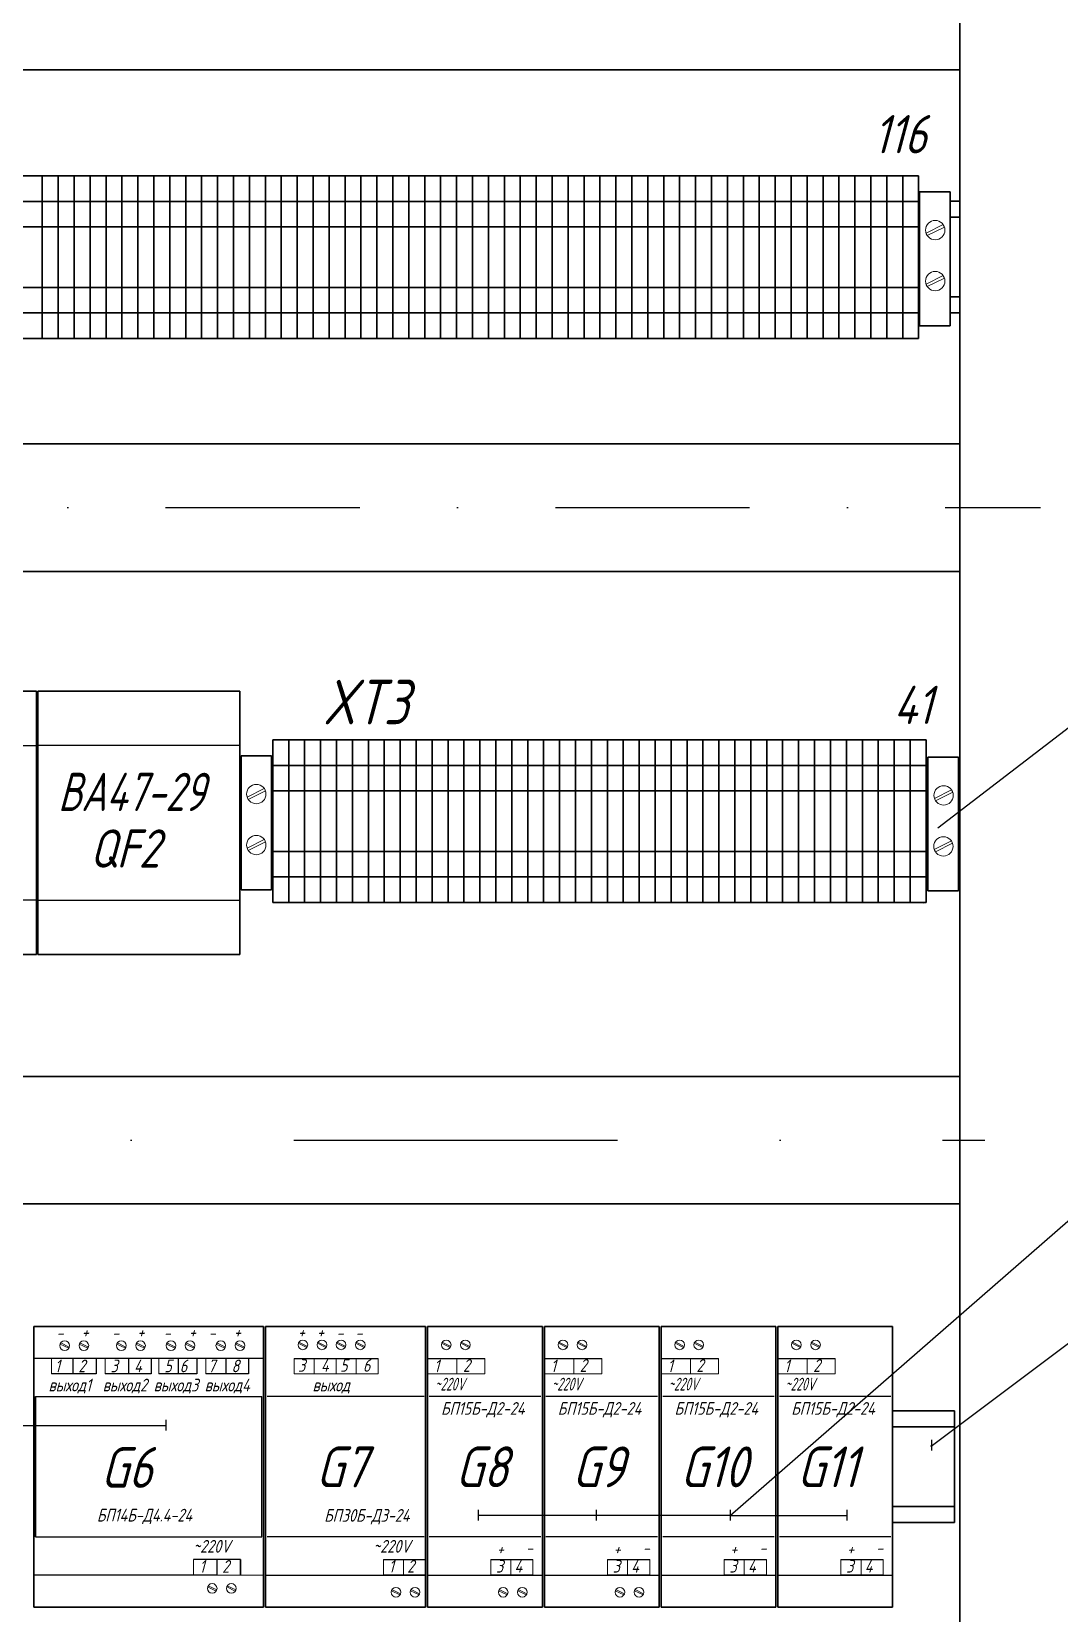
# Model space of a CAD drawing. Header units: millimetres. Extents: x 1012 to 5632, y 4 to 1530.
# Drawn here: x 1236.3 to 1316.9, y 441.6 to 565.6 of the extents above; entities that cross this region are included whole.
import ezdxf

# ---------------------------------------------------------------- set-up
doc = ezdxf.new("R2010")
doc.units = ezdxf.units.MM
doc.linetypes.add('DASHDOTX2', pattern=[50.8, 25.4, -12.7, 0, -12.7])
doc.layers.add('АСУТП', color=7, linetype='Continuous')
doc.layers.add('ссылки', color=7, linetype='Continuous')
doc.styles.add('GOST тип А', font='GOST_A.TTF', dxfattribs={"oblique": 15})
doc.styles.get("Standard").update_dxf_attribs({"font": 'GOST_A.TTF', "width": 0.8, "oblique": 15, "height": 3})

msp = doc.modelspace()

# ---------------------------------------------------------------- linework, layer by layer
at = {"color": 7, "lineweight": 30}
for p, q in [((1309.0824, 624.544), (1309.0824, 377.7865)), ((1157.8324, 562.6544), (1309.0824, 562.6544)), ((1305.8655, 554.3263), (1202.1155, 554.3263)), ((1237.1155, 541.5763), (1237.1155, 554.3263)), ((1237.1155, 541.5763), (1237.1155, 554.3263)), ((1238.3655, 541.5763), (1238.3655, 554.3263)), ((1238.3655, 541.5763), (1238.3655, 554.3263)), ((1239.6155, 541.5763), (1239.6155, 554.3263)), ((1239.6155, 541.5763), (1239.6155, 554.3263)), ((1240.8655, 541.5763), (1240.8655, 554.3263)), ((1240.8655, 541.5763), (1240.8655, 554.3263)), ((1242.1155, 541.5763), (1242.1155, 554.3263)), ((1242.1155, 541.5763), (1242.1155, 554.3263)), ((1242.1155, 541.5763), (1242.1155, 554.3263)), ((1243.3655, 541.5763), (1243.3655, 554.3263)), ((1243.3655, 541.5763), (1243.3655, 554.3263)), ((1243.3655, 541.5763), (1243.3655, 554.3263)), ((1244.6155, 541.5763), (1244.6155, 554.3263)), ((1244.6155, 541.5763), (1244.6155, 554.3263)), ((1245.8655, 541.5763), (1245.8655, 554.3263)), ((1245.8655, 541.5763), (1245.8655, 554.3263)), ((1247.1155, 541.5763), (1247.1155, 554.3263)), ((1247.1155, 541.5763), (1247.1155, 554.3263)), ((1248.3655, 541.5763), (1248.3655, 554.3263)), ((1248.3655, 541.5763), (1248.3655, 554.3263)), ((1249.6155, 541.5763), (1249.6155, 554.3263)), ((1249.6155, 541.5763), (1249.6155, 554.3263)), ((1250.8655, 541.5763), (1250.8655, 554.3263)), ((1250.8655, 541.5763), (1250.8655, 554.3263)), ((1252.1155, 541.5763), (1252.1155, 554.3263)), ((1252.1155, 541.5763), (1252.1155, 554.3263)), ((1253.3655, 541.5763), (1253.3655, 554.3263)), ((1253.3655, 541.5763), (1253.3655, 554.3263)), ((1254.6155, 541.5763), (1254.6155, 554.3263)), ((1254.6155, 541.5763), (1254.6155, 554.3263)), ((1255.8655, 541.5763), (1255.8655, 554.3263)), ((1255.8655, 541.5763), (1255.8655, 554.3263)), ((1257.1155, 541.5763), (1257.1155, 554.3263)), ((1257.1155, 541.5763), (1257.1155, 554.3263)), ((1257.1155, 541.5763), (1257.1155, 554.3263)), ((1258.3655, 541.5763), (1258.3655, 554.3263)), ((1258.3655, 541.5763), (1258.3655, 554.3263)), ((1258.3655, 541.5763), (1258.3655, 554.3263)), ((1259.6155, 541.5763), (1259.6155, 554.3263)), ((1259.6155, 541.5763), (1259.6155, 554.3263)), ((1260.8655, 541.5763), (1260.8655, 554.3263)), ((1260.8655, 541.5763), (1260.8655, 554.3263)), ((1262.1155, 541.5763), (1262.1155, 554.3263)), ((1262.1155, 541.5763), (1262.1155, 554.3263)), ((1263.3655, 541.5763), (1263.3655, 554.3263)), ((1263.3655, 541.5763), (1263.3655, 554.3263)), ((1264.6155, 541.5763), (1264.6155, 554.3263)), ((1264.6155, 541.5763), (1264.6155, 554.3263)), ((1265.8655, 541.5763), (1265.8655, 554.3263)), ((1265.8655, 541.5763), (1265.8655, 554.3263)), ((1267.1155, 541.5763), (1267.1155, 554.3263)), ((1267.1155, 541.5763), (1267.1155, 554.3263)), ((1268.3655, 541.5763), (1268.3655, 554.3263)), ((1268.3655, 541.5763), (1268.3655, 554.3263)), ((1269.6155, 541.5763), (1269.6155, 554.3263)), ((1269.6155, 541.5763), (1269.6155, 554.3263)), ((1270.8655, 541.5763), (1270.8655, 554.3263)), ((1270.8655, 541.5763), (1270.8655, 554.3263)), ((1272.1155, 541.5763), (1272.1155, 554.3263)), ((1272.1155, 541.5763), (1272.1155, 554.3263)), ((1272.1155, 541.5763), (1272.1155, 554.3263)), ((1273.3655, 541.5763), (1273.3655, 554.3263)), ((1273.3655, 541.5763), (1273.3655, 554.3263)), ((1273.3655, 541.5763), (1273.3655, 554.3263)), ((1274.6155, 541.5763), (1274.6155, 554.3263)), ((1274.6155, 541.5763), (1274.6155, 554.3263)), ((1275.8655, 541.5763), (1275.8655, 554.3263)), ((1275.8655, 541.5763), (1275.8655, 554.3263)), ((1277.1155, 541.5763), (1277.1155, 554.3263)), ((1278.3655, 541.5763), (1278.3655, 554.3263)), ((1279.6155, 541.5763), (1279.6155, 554.3263)), ((1280.8655, 541.5763), (1280.8655, 554.3263)), ((1282.1155, 541.5763), (1282.1155, 554.3263)), ((1283.3655, 541.5763), (1283.3655, 554.3263)), ((1284.6155, 541.5763), (1284.6155, 554.3263)), ((1285.8655, 541.5763), (1285.8655, 554.3263)), ((1287.1155, 541.5763), (1287.1155, 554.3263)), ((1288.3655, 541.5763), (1288.3655, 554.3263)), ((1289.6155, 541.5763), (1289.6155, 554.3263)), ((1290.8655, 541.5763), (1290.8655, 554.3263)), ((1292.1155, 541.5763), (1292.1155, 554.3263)), ((1293.3655, 541.5763), (1293.3655, 554.3263)), ((1294.6155, 541.5763), (1294.6155, 554.3263)), ((1295.8655, 541.5763), (1295.8655, 554.3263)), ((1297.1155, 541.5763), (1297.1155, 554.3263)), ((1298.3655, 541.5763), (1298.3655, 554.3263)), ((1299.6155, 541.5763), (1299.6155, 554.3263)), ((1300.8655, 541.5763), (1300.8655, 554.3263)), ((1302.1155, 541.5763), (1302.1155, 554.3263)), ((1303.3655, 541.5763), (1303.3655, 554.3263)), ((1304.6155, 541.5763), (1304.6155, 554.3263)), ((1305.8655, 541.5763), (1305.8655, 554.3263)), ((1305.8655, 552.3263), (1160.8761, 552.3263)), ((1308.3353, 553.0763), (1305.9279, 553.0763)), ((1305.9279, 542.5763), (1305.9279, 553.0763)), ((1308.3353, 542.5763), (1308.3353, 553.0763)), ((1309.109, 552.3502), (1308.3353, 552.3502)), ((1309.109, 551.1002), (1308.3353, 551.1002)), ((1305.8655, 550.3263), (1160.8761, 550.3263)), ((1160.8761, 545.5763), (1305.8655, 545.5763)), ((1309.109, 544.8502), (1308.3353, 544.8502)), ((1160.8761, 543.5763), (1305.8655, 543.5763)), ((1309.109, 543.6002), (1308.3353, 543.6002)), ((1308.3353, 542.5763), (1305.9353, 542.5763)), ((1202.1155, 541.5763), (1305.8655, 541.5763)), ((1157.8324, 533.3122), (1309.0824, 533.3122)), ((1157.8324, 523.3122), (1309.0824, 523.3122)), ((1232.1605, 513.9135), (1236.6605, 513.9135)), ((1236.6605, 513.9135), (1236.6605, 493.2632)), ((1236.6605, 513.9135), (1236.6605, 493.2632)), ((1236.7676, 513.9135), (1236.7676, 493.2632)), ((1252.612, 513.9135), (1236.7676, 513.9135)), ((1252.612, 493.2632), (1252.612, 513.9135)), ((1255.1969, 497.3443), (1255.1969, 510.0943)), ((1255.1969, 510.0943), (1306.4469, 510.0943)), ((1256.4469, 497.3443), (1256.4469, 510.0943)), ((1257.6969, 497.3443), (1257.6969, 510.0943)), ((1258.9469, 497.3443), (1258.9469, 510.0943)), ((1260.1969, 497.3443), (1260.1969, 510.0943)), ((1261.4469, 497.3443), (1261.4469, 510.0943)), ((1262.6969, 497.3443), (1262.6969, 510.0943)), ((1263.9469, 497.3443), (1263.9469, 510.0943)), ((1265.1969, 497.3443), (1265.1969, 510.0943)), ((1266.4469, 497.3443), (1266.4469, 510.0943)), ((1267.6969, 497.3443), (1267.6969, 510.0943)), ((1268.9469, 497.3443), (1268.9469, 510.0943)), ((1270.1969, 497.3443), (1270.1969, 510.0943)), ((1271.4469, 497.3443), (1271.4469, 510.0943)), ((1272.6969, 497.3443), (1272.6969, 510.0943)), ((1273.9469, 497.3443), (1273.9469, 510.0943)), ((1275.1969, 497.3443), (1275.1969, 510.0943)), ((1276.4469, 497.3443), (1276.4469, 510.0943)), ((1277.6969, 497.3443), (1277.6969, 510.0943)), ((1278.9469, 497.3443), (1278.9469, 510.0943)), ((1280.1969, 497.3443), (1280.1969, 510.0943)), ((1281.4469, 497.3443), (1281.4469, 510.0943)), ((1282.6969, 497.3443), (1282.6969, 510.0943)), ((1283.9469, 497.3443), (1283.9469, 510.0943)), ((1285.1969, 497.3443), (1285.1969, 510.0943)), ((1286.4469, 497.3443), (1286.4469, 510.0943)), ((1286.4469, 497.3443), (1286.4469, 510.0943)), ((1287.6969, 497.3443), (1287.6969, 510.0943)), ((1287.6969, 497.3443), (1287.6969, 510.0943)), ((1288.9469, 497.3443), (1288.9469, 510.0943)), ((1288.9469, 497.3443), (1288.9469, 510.0943)), ((1290.1969, 497.3443), (1290.1969, 510.0943)), ((1290.1969, 497.3443), (1290.1969, 510.0943)), ((1291.4469, 497.3443), (1291.4469, 510.0943)), ((1291.4469, 497.3443), (1291.4469, 510.0943)), ((1292.6969, 497.3443), (1292.6969, 510.0943)), ((1292.6969, 497.3443), (1292.6969, 510.0943)), ((1293.9469, 497.3443), (1293.9469, 510.0943)), ((1295.1969, 497.3443), (1295.1969, 510.0943)), ((1296.4469, 497.3443), (1296.4469, 510.0943)), ((1297.6969, 497.3443), (1297.6969, 510.0943)), ((1298.9469, 497.3443), (1298.9469, 510.0943)), ((1300.1969, 497.3443), (1300.1969, 510.0943)), ((1301.4469, 497.3443), (1301.4469, 510.0943)), ((1302.6969, 497.3443), (1302.6969, 510.0943)), ((1303.9469, 497.3443), (1303.9469, 510.0943)), ((1305.1969, 497.3443), (1305.1969, 510.0943)), ((1306.4469, 497.3443), (1306.4469, 510.0943)), ((1252.7075, 498.3443), (1252.7075, 508.8443)), ((1252.7075, 508.8443), (1255.1075, 508.8443)), ((1252.7075, 498.3443), (1252.7075, 508.8443)), ((1252.7075, 508.8443), (1255.1075, 508.8443)), ((1255.1075, 498.3443), (1255.1075, 508.8443)), ((1306.5823, 498.2399), (1306.5823, 508.7399)), ((1306.5823, 498.2399), (1306.5823, 508.7399)), ((1308.9823, 508.7399), (1306.5823, 508.7399)), ((1308.9823, 498.2399), (1308.9823, 508.7399)), ((1252.7209, 508.5713), (1252.612, 508.5713)), ((1252.7107, 508.5713), (1252.612, 508.5713)), ((1306.4469, 508.0943), (1255.2075, 508.0943)), ((1236.7694, 507.3213), (1236.6605, 507.3213)), ((1236.7694, 507.3213), (1236.6605, 507.3213)), ((1252.7209, 507.3213), (1252.612, 507.3213)), ((1252.7075, 507.3213), (1252.612, 507.3213)), ((1236.7694, 506.0713), (1236.6605, 506.0713)), ((1236.7694, 506.0713), (1236.6605, 506.0713)), ((1306.4469, 506.0943), (1255.2075, 506.0943)), ((1255.2075, 501.3443), (1306.4469, 501.3443)), ((1252.7209, 501.0713), (1252.612, 501.0713)), ((1252.7075, 501.0713), (1252.612, 501.0713)), ((1236.7694, 499.8213), (1236.6605, 499.8213)), ((1236.7694, 499.8213), (1236.6605, 499.8213)), ((1252.7209, 499.8213), (1252.612, 499.8213)), ((1252.7075, 499.8213), (1252.612, 499.8213)), ((1255.2075, 499.3443), (1306.4469, 499.3443)), ((1236.7694, 498.5713), (1236.6605, 498.5713)), ((1236.7694, 498.5713), (1236.6605, 498.5713)), ((1252.7075, 498.3443), (1255.1075, 498.3443)), ((1252.7075, 498.3443), (1255.1075, 498.3443)), ((1308.9823, 498.2399), (1306.5823, 498.2399)), ((1255.1969, 497.3443), (1306.4469, 497.3443)), ((1236.6605, 493.2632), (1232.1605, 493.2632)), ((1236.7676, 493.2632), (1252.612, 493.2632)), ((1157.8324, 483.694), (1284.0824, 483.694)), ((1157.8324, 483.694), (1309.0824, 483.694)), ((1157.8324, 473.694), (1284.0824, 473.694)), ((1157.8324, 473.694), (1284.0824, 473.694)), ((1157.8324, 473.694), (1309.0824, 473.694)), ((1236.4652, 442.0795), (1236.4652, 464.0795)), ((1236.4652, 442.0795), (1236.4652, 464.0795)), ((1236.4652, 464.0795), (1254.4652, 464.0795)), ((1254.4652, 464.0795), (1254.4652, 442.0795)), ((1254.6225, 464.0795), (1267.1886, 464.0795)), ((1254.6225, 442.0795), (1254.6225, 464.0795)), ((1267.1886, 464.0795), (1267.1886, 442.0795)), ((1267.3459, 464.0795), (1276.3459, 464.0795)), ((1267.3459, 442.0795), (1267.3459, 464.0795)), ((1276.3459, 464.0795), (1276.3459, 442.0795)), ((1276.5032, 464.0795), (1285.5032, 464.0795)), ((1276.5032, 442.0795), (1276.5032, 464.0795)), ((1285.5032, 464.0795), (1285.5032, 442.0795)), ((1285.6605, 464.0795), (1294.6605, 464.0795)), ((1285.6605, 442.0795), (1285.6605, 464.0795)), ((1294.6605, 464.0795), (1294.6605, 442.0795)), ((1294.8178, 464.0795), (1303.8178, 464.0795)), ((1294.8178, 442.0795), (1294.8178, 464.0795)), ((1303.8178, 464.0795), (1303.8178, 442.0795)), ((1308.6756, 457.4545), (1303.8178, 457.4545)), ((1308.6756, 457.4545), (1308.6756, 448.7045)), ((1308.6756, 456.2045), (1303.8178, 456.2045)), ((1308.6756, 449.9545), (1303.8178, 449.9545)), ((1308.6756, 448.7045), (1303.8178, 448.7045)), ((1254.4652, 442.0795), (1236.4652, 442.0795)), ((1267.1886, 442.0795), (1254.6225, 442.0795)), ((1276.3459, 442.0795), (1267.3459, 442.0795)), ((1285.5032, 442.0795), (1276.5032, 442.0795)), ((1294.6605, 442.0795), (1285.6605, 442.0795)), ((1303.8178, 442.0795), (1294.8178, 442.0795))]:
    msp.add_line(p, q, dxfattribs=at)
at = {"color": 7}
for p, q in [((1160.8655, 554.3263), (1262.1155, 554.3263)), ((1308.3353, 553.0763), (1305.9279, 553.0763)), ((1308.282, 553.0763), (1305.9279, 553.0763)), ((1307.3572, 503.1953), (1332.102, 522.1631)), ((1255.1969, 510.0943), (1306.4469, 510.0943)), ((1255.1969, 510.0943), (1270.1969, 510.0943)), ((1255.1969, 510.0943), (1270.1969, 510.0943)), ((1255.1969, 510.0943), (1270.1969, 510.0943)), ((1270.1969, 510.0943), (1270.1969, 510.0943)), ((1232.1605, 509.6635), (1236.6605, 509.6635)), ((1252.612, 509.6635), (1236.7676, 509.6635)), ((1255.1075, 508.8443), (1252.7075, 508.8443)), ((1255.1075, 508.8443), (1252.7075, 508.8443)), ((1236.6605, 497.5132), (1232.1605, 497.5132)), ((1236.7676, 497.5132), (1252.612, 497.5132)), ((1255.1969, 497.3443), (1270.1969, 497.3443)), ((1270.1969, 497.3443), (1270.1969, 497.3443)), ((1306.2444, 497.2399), (1306.2444, 497.2399)), ((1291.0661, 449.25), (1331.5, 484.5)), ((1306.8572, 454.6953), (1332.102, 473.6631)), ((1254.4652, 461.5795), (1236.4652, 461.5795)), ((1239.5118, 461.5795), (1239.5118, 460.3637)), ((1241.3537, 461.5795), (1241.3537, 460.3637)), ((1243.8784, 461.5795), (1243.8784, 460.3637)), ((1245.6571, 461.5795), (1245.6571, 460.3637)), ((1247.7767, 461.5795), (1247.7767, 460.3637)), ((1249.2521, 461.5795), (1249.2521, 460.3637)), ((1251.5269, 461.5795), (1251.5269, 460.3637)), ((1253.3056, 461.5795), (1253.3056, 460.3637)), ((1256.8663, 461.5795), (1263.4527, 461.5795)), ((1256.8663, 461.5795), (1263.4527, 461.5795)), ((1256.8663, 461.5795), (1263.4527, 461.5795)), ((1256.8663, 461.5795), (1263.4527, 461.5795)), ((1267.3459, 461.5795), (1271.8459, 461.5795)), ((1267.3459, 461.5795), (1271.8459, 461.5795)), ((1276.5032, 461.5795), (1281.0032, 461.5795)), ((1276.5032, 461.5795), (1281.0032, 461.5795)), ((1285.6605, 461.5795), (1290.1605, 461.5795)), ((1285.6605, 461.5795), (1290.1605, 461.5795)), ((1294.8178, 461.5795), (1299.3178, 461.5795)), ((1294.8178, 461.5795), (1299.3178, 461.5795)), ((1239.5118, 460.3637), (1237.8315, 460.3637)), ((1241.3537, 460.3637), (1239.5118, 460.3637)), ((1243.8784, 460.3637), (1242.0366, 460.3637)), ((1245.6571, 460.3637), (1243.8784, 460.3637)), ((1248.0935, 460.3637), (1246.2516, 460.3637)), ((1249.2521, 460.3637), (1248.0935, 460.3637)), ((1251.5269, 460.3637), (1249.9351, 460.3637)), ((1253.3056, 460.3637), (1251.5269, 460.3637)), ((1236.5902, 458.5795), (1236.5902, 447.5795)), ((1236.5902, 447.5795), (1236.5902, 458.5795)), ((1236.5902, 458.5795), (1254.3402, 458.5795)), ((1254.3402, 447.5795), (1254.3402, 458.5795)), ((1267.0636, 458.5795), (1254.7475, 458.5795)), ((1276.2209, 458.5795), (1267.4709, 458.5795)), ((1285.3782, 458.5795), (1276.6282, 458.5795)), ((1294.5355, 458.5795), (1285.7855, 458.5795)), ((1303.6928, 458.5795), (1294.9428, 458.5795)), ((1246.8203, 456.7724), (1246.8203, 455.9359)), ((1186.2398, 456.3146), (1246.8166, 456.3146)), ((1306.8572, 454.6953), (1306.8572, 454.739)), ((1306.8572, 454.739), (1306.8572, 454.6555)), ((1306.8572, 454.6953), (1306.8572, 454.739)), ((1306.8572, 454.739), (1306.8572, 454.6471)), ((1306.8572, 454.6953), (1306.8572, 454.7251)), ((1306.8572, 454.7251), (1306.8572, 454.6471)), ((1306.8572, 454.6953), (1306.8572, 454.6953)), ((1306.8572, 454.6953), (1306.8572, 454.6953)), ((1306.8608, 455.1968), (1306.8608, 454.3603)), ((1271.3198, 449.7078), (1271.3198, 448.8713)), ((1291.0698, 449.2529), (1271.3198, 449.2529)), ((1280.5698, 449.7078), (1280.5698, 448.8713)), ((1291.0698, 449.7078), (1291.0698, 448.8713)), ((1291.0698, 449.2532), (1300.2271, 449.2532)), ((1300.2271, 449.7078), (1300.2271, 448.8713)), ((1236.5902, 447.5795), (1254.3402, 447.5795)), ((1267.0636, 447.5795), (1254.7475, 447.5795)), ((1276.2209, 447.5795), (1267.4709, 447.5795)), ((1285.3782, 447.5795), (1276.6282, 447.5795)), ((1294.5355, 447.5795), (1285.7855, 447.5795)), ((1303.6928, 447.5795), (1294.9428, 447.5795)), ((1250.8241, 445.7953), (1248.9823, 445.7953)), ((1252.666, 445.7953), (1250.8241, 445.7953)), ((1250.8241, 444.5795), (1250.8241, 445.7953)), ((1252.666, 445.7953), (1252.666, 444.5795)), ((1252.666, 444.5795), (1252.666, 445.7953)), ((1263.8813, 445.8087), (1267.1973, 445.8087)), ((1264.6553, 445.8087), (1267.1973, 445.8087)), ((1264.6553, 445.8087), (1267.1973, 445.8087)), ((1264.6553, 445.8087), (1267.1973, 445.8087)), ((1272.2933, 445.8087), (1275.6094, 445.8087)), ((1273.0673, 445.8087), (1275.6094, 445.8087)), ((1273.0673, 445.8087), (1275.6094, 445.8087)), ((1273.0673, 445.8087), (1275.6094, 445.8087)), ((1281.4506, 445.8087), (1284.7667, 445.8087)), ((1282.2246, 445.8087), (1284.7667, 445.8087)), ((1282.2246, 445.8087), (1284.7667, 445.8087)), ((1282.2246, 445.8087), (1284.7667, 445.8087)), ((1290.6079, 445.8087), (1293.9239, 445.8087)), ((1291.3819, 445.8087), (1293.9239, 445.8087)), ((1291.3819, 445.8087), (1293.9239, 445.8087)), ((1291.3819, 445.8087), (1293.9239, 445.8087)), ((1299.7652, 445.8087), (1303.0812, 445.8087)), ((1300.5392, 445.8087), (1303.0812, 445.8087)), ((1300.5392, 445.8087), (1303.0812, 445.8087)), ((1300.5392, 445.8087), (1303.0812, 445.8087)), ((1250.8241, 444.5795), (1236.4652, 444.5795)), ((1254.6225, 444.5795), (1267.1886, 444.5795)), ((1267.3459, 444.5795), (1276.3459, 444.5795)), ((1276.5032, 444.5795), (1285.5032, 444.5795)), ((1285.6605, 444.5795), (1294.6605, 444.5795)), ((1290.6079, 444.5929), (1293.9239, 444.5929)), ((1294.8178, 444.5795), (1303.8178, 444.5795)), ((1299.7652, 444.5929), (1303.0812, 444.5929))]:
    msp.add_line(p, q, dxfattribs=at)
at = {"color": 7, "linetype": 'Continuous', "lineweight": 0}
for p, q in [((1306.445, 549.8332), (1307.791, 550.5039)), ((1306.537, 549.6488), (1307.8829, 550.3194)), ((1306.445, 545.8332), (1307.791, 546.5039)), ((1306.537, 545.6488), (1307.8829, 546.3194)), ((1253.1886, 505.6012), (1254.5345, 506.2719)), ((1253.1886, 505.6012), (1254.5345, 506.2719)), ((1253.2805, 505.4168), (1254.6265, 506.0874)), ((1253.2805, 505.4168), (1254.6265, 506.0874)), ((1307.1044, 505.4968), (1308.4503, 506.1674)), ((1307.1963, 505.3124), (1308.5423, 505.983)), ((1253.1886, 501.6012), (1254.5345, 502.2719)), ((1253.1886, 501.6012), (1254.5345, 502.2719)), ((1253.2805, 501.4168), (1254.6265, 502.0874)), ((1253.2805, 501.4168), (1254.6265, 502.0874)), ((1307.0866, 501.4968), (1308.4325, 502.1674)), ((1307.1785, 501.3124), (1308.5244, 501.983)), ((1239.2385, 462.462), (1238.5656, 462.7973)), ((1239.2385, 462.462), (1238.5656, 462.7973)), ((1240.7385, 462.462), (1240.0656, 462.7973)), ((1240.7385, 462.462), (1240.0656, 462.7973)), ((1243.6837, 462.462), (1243.0108, 462.7973)), ((1243.6837, 462.462), (1243.0108, 462.7973)), ((1245.1837, 462.462), (1244.5108, 462.7973)), ((1245.1837, 462.462), (1244.5108, 462.7973)), ((1247.5677, 462.462), (1246.8947, 462.7973)), ((1247.5677, 462.462), (1246.8947, 462.7973)), ((1249.0677, 462.462), (1248.3947, 462.7973)), ((1249.0677, 462.462), (1248.3947, 462.7973)), ((1251.4818, 462.462), (1250.8088, 462.7973)), ((1251.4818, 462.462), (1250.8088, 462.7973)), ((1252.9818, 462.462), (1252.3088, 462.7973)), ((1252.9818, 462.462), (1252.3088, 462.7973)), ((1257.8714, 462.4273), (1257.1984, 462.7627)), ((1257.8714, 462.4273), (1257.1984, 462.7627)), ((1257.9173, 462.5196), (1257.2444, 462.8549)), ((1257.9173, 462.5196), (1257.2444, 462.8549)), ((1259.3714, 462.4273), (1258.6984, 462.7627)), ((1259.3714, 462.4273), (1258.6984, 462.7627)), ((1259.4173, 462.5196), (1258.7444, 462.8549)), ((1259.4173, 462.5196), (1258.7444, 462.8549)), ((1260.8714, 462.4273), (1260.1984, 462.7627)), ((1260.8714, 462.4273), (1260.1984, 462.7627)), ((1260.9173, 462.5196), (1260.2444, 462.8549)), ((1260.9173, 462.5196), (1260.2444, 462.8549)), ((1262.3714, 462.4273), (1261.6984, 462.7627)), ((1262.3714, 462.4273), (1261.6984, 462.7627)), ((1262.4173, 462.5196), (1261.7444, 462.8549)), ((1262.4173, 462.5196), (1261.7444, 462.8549)), ((1269.1161, 462.4273), (1268.4432, 462.7627)), ((1269.1161, 462.4273), (1268.4432, 462.7627)), ((1269.1621, 462.5196), (1268.4891, 462.8549)), ((1269.1621, 462.5196), (1268.4891, 462.8549)), ((1270.6161, 462.4273), (1269.9432, 462.7627)), ((1270.6161, 462.4273), (1269.9432, 462.7627)), ((1270.6621, 462.5196), (1269.9891, 462.8549)), ((1270.6621, 462.5196), (1269.9891, 462.8549)), ((1278.2734, 462.4273), (1277.6005, 462.7627)), ((1278.2734, 462.4273), (1277.6005, 462.7627)), ((1278.3194, 462.5196), (1277.6464, 462.8549)), ((1278.3194, 462.5196), (1277.6464, 462.8549)), ((1279.7734, 462.4273), (1279.1005, 462.7627)), ((1279.7734, 462.4273), (1279.1005, 462.7627)), ((1279.8194, 462.5196), (1279.1464, 462.8549)), ((1279.8194, 462.5196), (1279.1464, 462.8549)), ((1287.4307, 462.4273), (1286.7577, 462.7627)), ((1287.4307, 462.4273), (1286.7577, 462.7627)), ((1287.4767, 462.5196), (1286.8037, 462.8549)), ((1287.4767, 462.5196), (1286.8037, 462.8549)), ((1288.9307, 462.4273), (1288.2577, 462.7627)), ((1288.9307, 462.4273), (1288.2577, 462.7627)), ((1288.9767, 462.5196), (1288.3037, 462.8549)), ((1288.9767, 462.5196), (1288.3037, 462.8549)), ((1296.588, 462.4273), (1295.915, 462.7627)), ((1296.588, 462.4273), (1295.915, 462.7627)), ((1296.6339, 462.5196), (1295.961, 462.8549)), ((1296.6339, 462.5196), (1295.961, 462.8549)), ((1298.088, 462.4273), (1297.415, 462.7627)), ((1298.088, 462.4273), (1297.415, 462.7627)), ((1298.1339, 462.5196), (1297.461, 462.8549)), ((1298.1339, 462.5196), (1297.461, 462.8549)), ((1236.4652, 461.5795), (1253.2152, 461.5795)), ((1237.8315, 461.5795), (1237.8315, 460.3637)), ((1237.8315, 460.3637), (1237.8315, 461.5795)), ((1239.1926, 462.3698), (1238.5196, 462.7051)), ((1239.1926, 462.3698), (1238.5196, 462.7051)), ((1239.5118, 460.3637), (1239.5118, 461.5795)), ((1239.5118, 461.5795), (1241.3537, 461.5795)), ((1240.6926, 462.3698), (1240.0196, 462.7051)), ((1240.6926, 462.3698), (1240.0196, 462.7051)), ((1242.0366, 460.3637), (1242.0366, 461.5795)), ((1242.0366, 461.5795), (1243.8784, 461.5795)), ((1243.6378, 462.3698), (1242.9648, 462.7051)), ((1243.6378, 462.3698), (1242.9648, 462.7051)), ((1243.8784, 460.3637), (1243.8784, 461.5795)), ((1243.8784, 461.5795), (1245.6571, 461.5795)), ((1245.1378, 462.3698), (1244.4648, 462.7051)), ((1245.1378, 462.3698), (1244.4648, 462.7051)), ((1246.2516, 460.3637), (1246.2516, 461.5795)), ((1246.2516, 461.5795), (1248.0935, 461.5795)), ((1247.5217, 462.3698), (1246.8488, 462.7051)), ((1247.5217, 462.3698), (1246.8488, 462.7051)), ((1248.0935, 461.5795), (1249.2521, 461.5795)), ((1249.0217, 462.3698), (1248.3488, 462.7051)), ((1249.0217, 462.3698), (1248.3488, 462.7051)), ((1249.6851, 461.5795), (1251.5269, 461.5795)), ((1249.9351, 460.3637), (1249.9351, 461.5795)), ((1251.4358, 462.3698), (1250.7629, 462.7051)), ((1251.4358, 462.3698), (1250.7629, 462.7051)), ((1251.5269, 460.3637), (1251.5269, 461.5795)), ((1251.5269, 461.5795), (1253.3056, 461.5795)), ((1252.9358, 462.3698), (1252.2629, 462.7051)), ((1252.9358, 462.3698), (1252.2629, 462.7051)), ((1256.8663, 461.5795), (1256.8663, 460.3637)), ((1258.4522, 461.5795), (1258.4522, 460.3637)), ((1260.1595, 461.5795), (1260.1595, 460.3637)), ((1261.7455, 461.5795), (1261.7455, 460.3637)), ((1263.4527, 461.5795), (1263.4527, 460.3637)), ((1269.6486, 461.5795), (1269.6486, 460.3637)), ((1271.8459, 461.5795), (1271.8459, 460.3637)), ((1278.8059, 461.5795), (1278.8059, 460.3637)), ((1281.0032, 461.5795), (1281.0032, 460.3637)), ((1287.9631, 461.5795), (1287.9631, 460.3637)), ((1290.1605, 461.5795), (1290.1605, 460.3637)), ((1297.1204, 461.5795), (1297.1204, 460.3637)), ((1299.3178, 461.5795), (1299.3178, 460.3637)), ((1260.1595, 460.3637), (1256.8863, 460.3637)), ((1263.4527, 460.3637), (1260.1795, 460.3637)), ((1271.8459, 460.3637), (1267.3459, 460.3637)), ((1281.0032, 460.3637), (1276.5032, 460.3637)), ((1290.1605, 460.3637), (1285.6605, 460.3637)), ((1299.3178, 460.3637), (1294.8178, 460.3637)), ((1248.9823, 445.7953), (1248.9823, 444.5795)), ((1250.8241, 445.7953), (1250.8241, 444.5795)), ((1263.8813, 445.8087), (1263.8813, 444.5929)), ((1265.4631, 445.8087), (1265.4631, 444.5929)), ((1267.1973, 445.8087), (1267.1973, 444.5929)), ((1272.2933, 445.8087), (1272.2933, 444.5929)), ((1273.8752, 445.8087), (1273.8752, 444.5929)), ((1275.6094, 445.8087), (1275.6094, 444.5929)), ((1281.4506, 445.8087), (1281.4506, 444.5929)), ((1283.0325, 445.8087), (1283.0325, 444.5929)), ((1284.7667, 445.8087), (1284.7667, 444.5929)), ((1290.6079, 445.8087), (1290.6079, 444.5929)), ((1292.1898, 445.8087), (1292.1898, 444.5929)), ((1293.9239, 445.8087), (1293.9239, 444.5929)), ((1299.7652, 445.8087), (1299.7652, 444.5929)), ((1301.347, 445.8087), (1301.347, 444.5929)), ((1303.0812, 445.8087), (1303.0812, 444.5929)), ((1248.9823, 444.5795), (1250.8241, 444.5795)), ((1250.8241, 444.5795), (1254.4652, 444.5795)), ((1267.1973, 444.5929), (1263.8813, 444.5929)), ((1275.6094, 444.5929), (1272.2933, 444.5929)), ((1284.7667, 444.5929), (1281.4506, 444.5929)), ((1250.7592, 443.3227), (1250.0863, 443.658)), ((1250.7592, 443.3227), (1250.0863, 443.658)), ((1250.8052, 443.4149), (1250.1322, 443.7503)), ((1250.8052, 443.4149), (1250.1322, 443.7503)), ((1252.2592, 443.3227), (1251.5863, 443.658)), ((1252.2592, 443.3227), (1251.5863, 443.658)), ((1252.3052, 443.4149), (1251.6322, 443.7503)), ((1252.3052, 443.4149), (1251.6322, 443.7503)), ((1265.1734, 443.0262), (1264.5004, 443.3615)), ((1265.1734, 443.0262), (1264.5004, 443.3615)), ((1265.2193, 443.1184), (1264.5463, 443.4537)), ((1265.2193, 443.1184), (1264.5463, 443.4537)), ((1266.6734, 443.0262), (1266.0004, 443.3615)), ((1266.6734, 443.0262), (1266.0004, 443.3615)), ((1266.7193, 443.1184), (1266.0463, 443.4537)), ((1266.7193, 443.1184), (1266.0463, 443.4537)), ((1273.5854, 443.0262), (1272.9125, 443.3615)), ((1273.5854, 443.0262), (1272.9125, 443.3615)), ((1273.6314, 443.1184), (1272.9584, 443.4537)), ((1273.6314, 443.1184), (1272.9584, 443.4537)), ((1275.0854, 443.0262), (1274.4125, 443.3615)), ((1275.0854, 443.0262), (1274.4125, 443.3615)), ((1275.1314, 443.1184), (1274.4584, 443.4537)), ((1275.1314, 443.1184), (1274.4584, 443.4537)), ((1282.7427, 443.0262), (1282.0697, 443.3615)), ((1282.7427, 443.0262), (1282.0697, 443.3615)), ((1282.7886, 443.1184), (1282.1157, 443.4537)), ((1282.7886, 443.1184), (1282.1157, 443.4537)), ((1284.2427, 443.0262), (1283.5697, 443.3615)), ((1284.2427, 443.0262), (1283.5697, 443.3615)), ((1284.2886, 443.1184), (1283.6157, 443.4537)), ((1284.2886, 443.1184), (1283.6157, 443.4537))]:
    msp.add_line(p, q, dxfattribs=at)
at = {"color": 7, "linetype": 'DASHDOTX2', "ltscale": 0.6}
msp.add_line((1155.0465, 528.3103), (1315.4277, 528.3103), dxfattribs=at)
at = {"color": 7, "linetype": 'DASHDOTX2'}
msp.add_line((1155.0465, 478.6921), (1311.0568, 478.6921), dxfattribs=at)
at = {"color": 7, "linetype": 'Continuous', "lineweight": 0}
for centre, radius in [((1307.164, 550.0763), 0.7589), ((1307.164, 546.0763), 0.7589), ((1253.9075, 505.8443), 0.7589), ((1253.9075, 505.8443), 0.7589), ((1307.8233, 505.7399), 0.7589), ((1253.9075, 501.8443), 0.7589), ((1253.9075, 501.8443), 0.7589), ((1307.8055, 501.7399), 0.7589), ((1238.8791, 462.5835), 0.3795), ((1238.8791, 462.5835), 0.3795), ((1240.3791, 462.5835), 0.3795), ((1240.3791, 462.5835), 0.3795), ((1243.3243, 462.5835), 0.3795), ((1243.3243, 462.5835), 0.3795), ((1244.8243, 462.5835), 0.3795), ((1244.8243, 462.5835), 0.3795), ((1247.2082, 462.5835), 0.3795), ((1247.2082, 462.5835), 0.3795), ((1248.7082, 462.5835), 0.3795), ((1248.7082, 462.5835), 0.3795), ((1251.1223, 462.5835), 0.3795), ((1251.1223, 462.5835), 0.3795), ((1252.6223, 462.5835), 0.3795), ((1252.6223, 462.5835), 0.3795), ((1257.5579, 462.6411), 0.3795), ((1257.5579, 462.6411), 0.3795), ((1259.0579, 462.6411), 0.3795), ((1259.0579, 462.6411), 0.3795), ((1260.5579, 462.6411), 0.3795), ((1260.5579, 462.6411), 0.3795), ((1262.0579, 462.6411), 0.3795), ((1262.0579, 462.6411), 0.3795), ((1268.8026, 462.6411), 0.3795), ((1268.8026, 462.6411), 0.3795), ((1270.3026, 462.6411), 0.3795), ((1270.3026, 462.6411), 0.3795), ((1277.9599, 462.6411), 0.3795), ((1277.9599, 462.6411), 0.3795), ((1279.4599, 462.6411), 0.3795), ((1279.4599, 462.6411), 0.3795), ((1287.1172, 462.6411), 0.3795), ((1287.1172, 462.6411), 0.3795), ((1288.6172, 462.6411), 0.3795), ((1288.6172, 462.6411), 0.3795), ((1296.2745, 462.6411), 0.3795), ((1296.2745, 462.6411), 0.3795), ((1297.7745, 462.6411), 0.3795), ((1297.7745, 462.6411), 0.3795), ((1250.4457, 443.5365), 0.3795), ((1250.4457, 443.5365), 0.3795), ((1251.9457, 443.5365), 0.3795), ((1251.9457, 443.5365), 0.3795), ((1264.8598, 443.24), 0.3795), ((1264.8598, 443.24), 0.3795), ((1266.3598, 443.24), 0.3795), ((1266.3598, 443.24), 0.3795), ((1273.2719, 443.24), 0.3795), ((1273.2719, 443.24), 0.3795), ((1274.7719, 443.24), 0.3795), ((1274.7719, 443.24), 0.3795), ((1282.4292, 443.24), 0.3795), ((1282.4292, 443.24), 0.3795), ((1283.9292, 443.24), 0.3795), ((1283.9292, 443.24), 0.3795)]:
    msp.add_circle(centre, radius, dxfattribs=at)
at = {"layer": 'АСУТП', "lineweight": 30}
msp.add_line((1309.0824, 457.5467), (1309.0824, 447.5467), dxfattribs=at)

# ---------------------------------------------------------------- texts
at = {"color": 7, "style": 'GOST тип А', "oblique": 15}
for s, height, p in [('XT3', 3.5, (1259.121, 511.3126)), ('QF2', 3, (1240.8262, 500.0721))]:
    msp.add_text(s, height=height, dxfattribs=at).set_placement(p)
at = {"color": 7, "oblique": 15, "width": 0.9}
msp.add_text('ВA47-29', height=3, dxfattribs=at).set_placement((1238.3442, 504.5132))
at = {"color": 7, "linetype": 'Continuous', "lineweight": 0, "style": 'GOST тип А', "oblique": 15}
for s, p in [('-', (1238.2194, 463.0832)), ('+', (1240.2042, 463.1553)), ('-', (1242.586, 463.0832)), ('+', (1244.5708, 463.1553)), ('-', (1246.6297, 463.0832)), ('+', (1248.6145, 463.1553)), ('-', (1250.1535, 463.0832)), ('+', (1252.1383, 463.1553)), ('+', (1257.1638, 463.1553)), ('+', (1258.6638, 463.1553)), ('-', (1260.179, 463.0832)), ('-', (1261.679, 463.0832)), ('3', (1257.1817, 460.5321)), ('4', (1258.973, 460.5321)), ('5', (1260.4749, 460.5321)), ('6', (1262.2663, 460.5321)), ('1', (1238.1036, 460.4898)), ('2', (1239.9455, 460.4898)), ('3', (1242.4703, 460.4898)), ('4', (1244.3121, 460.4898)), ('5', (1246.6853, 460.4898)), ('6', (1247.9026, 460.4898)), ('7', (1250.1188, 460.4898)), ('8', (1251.9606, 460.4898)), ('выход1', (1237.6036, 458.9898)), ('выход2', (1241.8536, 458.9898)), ('выход3', (1245.8536, 458.9898)), ('выход4', (1249.8536, 458.9898)), ('выход', (1258.3133, 458.9898)), ('БП14Б-Д4.4-24', (1241.3984, 448.786)), ('БП30Б-Д3-24', (1259.2274, 448.766)), ('~220V', (1248.9483, 446.3418)), ('~220V', (1263.0712, 446.3418)), ('1', (1249.445, 444.765)), ('2', (1251.2291, 444.765)), ('1', (1264.2967, 444.7784)), ('2', (1265.7444, 444.7784)), ('3', (1272.7088, 444.7784)), ('4', (1274.1565, 444.7784)), ('3', (1281.8661, 444.7784)), ('4', (1283.3138, 444.7784)), ('3', (1291.0234, 444.7784)), ('4', (1292.4711, 444.7784)), ('3', (1300.1807, 444.7784)), ('4', (1301.6283, 444.7784))]:
    msp.add_text(s, height=1, dxfattribs=at).set_placement(p)
at = {"color": 7, "linetype": 'Continuous', "lineweight": 0, "oblique": 15}
for s, p in [('2', (1270.1192, 460.5231)), ('2', (1279.2765, 460.5231)), ('2', (1288.4338, 460.5231)), ('2', (1297.5911, 460.5231)), ('1', (1267.8511, 460.4924)), ('1', (1277.0084, 460.4924)), ('1', (1286.1656, 460.4924)), ('1', (1295.3229, 460.4924)), ('БП15Б-Д2-24', (1268.3966, 457.1552)), ('БП15Б-Д2-24', (1277.5539, 457.1552)), ('БП15Б-Д2-24', (1286.7111, 457.1552)), ('БП15Б-Д2-24', (1295.8684, 457.1552))]:
    msp.add_text(s, height=1, dxfattribs=at).set_placement(p)
at = {"color": 7, "linetype": 'Continuous', "lineweight": 0, "oblique": 15, "width": 0.8}
for p in [(1267.9101, 459.062), (1277.0674, 459.062), (1286.2247, 459.062), (1295.382, 459.062)]:
    msp.add_text('~220V', height=1, dxfattribs=at).set_placement(p)
at = {"color": 7, "lineweight": 0, "style": 'GOST тип А', "oblique": 15}
msp.add_text('G6', height=3.2, dxfattribs=at).set_placement((1241.6906, 451.426))
at = {"color": 7, "lineweight": 0, "oblique": 15}
for s, p in [('G7', (1258.5787, 451.473)), ('G8', (1269.519, 451.473)), ('G9', (1278.6763, 451.473)), ('G10', (1287.1585, 451.473)), ('G11', (1296.3158, 451.473))]:
    msp.add_text(s, height=3.2, dxfattribs=at).set_placement(p)
at = {"color": 7, "linetype": 'Continuous', "lineweight": 0, "oblique": 15}
for s, p in [('+', (1273.5298, 446.9383)), ('-', (1275.8104, 447.0104)), ('+', (1282.6871, 446.9383)), ('-', (1284.9677, 447.0104)), ('+', (1291.8443, 446.9383)), ('-', (1294.125, 447.0104)), ('+', (1301.0016, 446.9383)), ('-', (1303.2823, 447.0104))]:
    msp.add_text(s, height=1, rotation=180, dxfattribs=at).set_placement(p)
at = {"layer": 'ссылки', "color": 7, "style": 'GOST тип А', "oblique": 15}
for s, p in [('116', (1302.319, 556.0984)), ('41', (1303.8953, 511.3382))]:
    msp.add_text(s, height=3, dxfattribs=at).set_placement(p)

doc.saveas('drawing.dxf')
